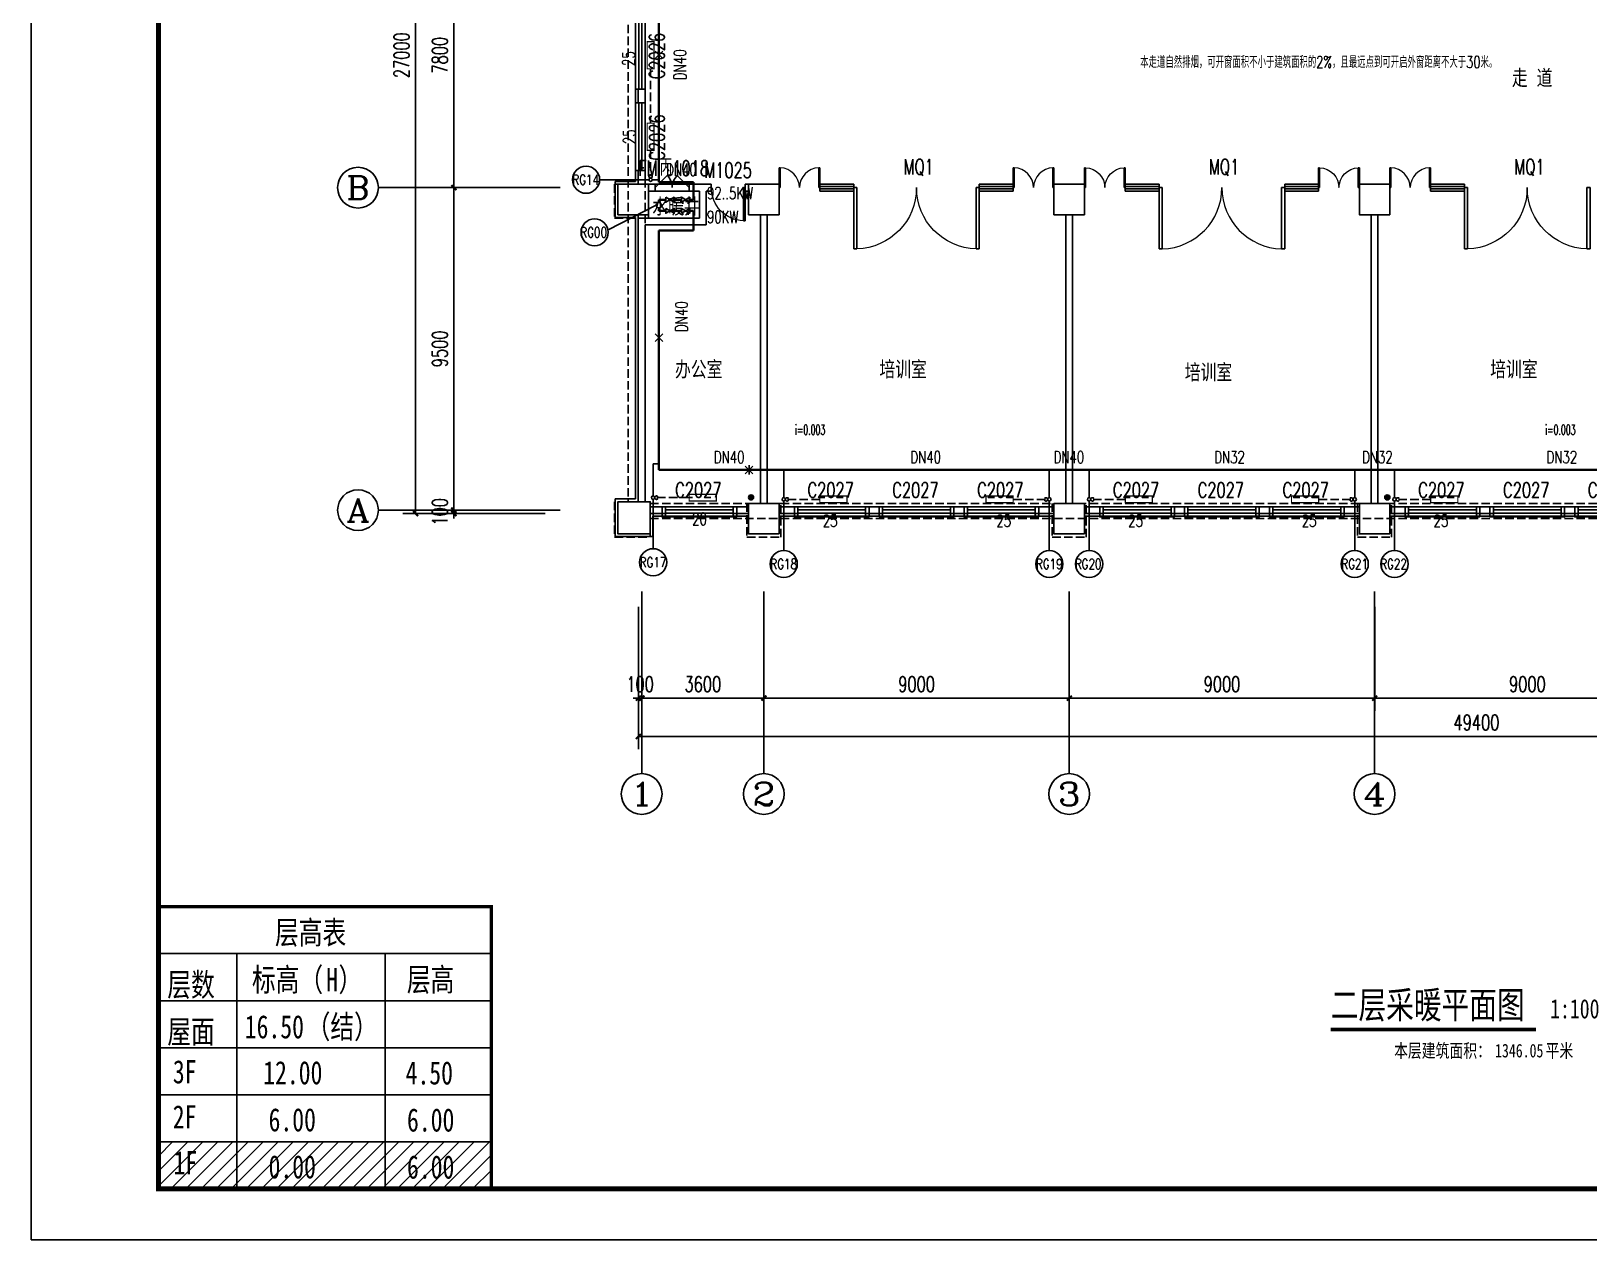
# Model space of a CAD drawing. Extents: x -37230 to 424755, y -141014 to 127947.
# Drawn here: x 240070 to 285978, y -3727 to 31874 of the extents above; entities that cross this region are included whole.
import ezdxf
from ezdxf.enums import TextEntityAlignment as Align

# ---------------------------------------------------------------- set-up
doc = ezdxf.new("R2010")
doc.units = 0
doc.header["$LTSCALE"] = 1000
doc.header["$MEASUREMENT"] = 0
doc.linetypes.add('DASH', pattern=[0.35, 0.25, -0.1])
for name, color, linetype in [('AXIS', 3, 'Continuous'), ('AXIS_TEXT', 7, 'Continuous'), ('COLUMN', 8, 'Continuous'), ('DIM-暖供水', 3, 'Continuous'), ('DIM_SYMB', 3, 'Continuous'), ('LINE_LOOK(看线)', 215, 'Continuous'), ('PIPE-暖供支管', 4, 'Continuous'), ('PIPE-暖回支管', 4, 'DASH'), ('PIPE_DIM', 3, 'Continuous'), ('PUB_TAB(表格及表格文字)', 7, 'Continuous'), ('PUB_TEXT(除标注、表格文字外各种说明文字)', 7, 'Continuous'), ('S_GROUND(给排水)', 143, 'Continuous'), ('S_SURFACE(面层)', 62, 'Continuous'), ('SURFACE', 5, 'Continuous'), ('TH-散热器', 4, 'Continuous'), ('TH_TEXT', 7, 'Continuous'), ('TWT_TITLE', 7, 'Continuous'), ('VALVE-暖供水', 7, 'Continuous'), ('VPIPE-暖供水', 3, 'Continuous'), ('WINDOW_TEXT', 8, 'Continuous'), ('暖通底图', 8, 'Continuous'), ('设备以及附件层', 7, 'Continuous')]:
    doc.layers.add(name, color=color, linetype=linetype)
doc.layers.add('PIPE-暖供水', color=1, linetype='Continuous', lineweight=40)
doc.styles.add('-宋体', font='', dxfattribs={"width": 0.75})
doc.styles.add('_TCH_AXIS', font='COMPLEX', dxfattribs={"bigfont": 'GBCBIG'})
doc.styles.add('_TCH_DIM', font='SIMPLEX', dxfattribs={"bigfont": 'GBCBIG'})
doc.styles.add('_TCH_DIM_T3', font='SIMPLEX', dxfattribs={"width": 0.705882, "bigfont": 'GBCBIG'})
doc.styles.add('_TCH_WINDOW', font='SIMPLEX', dxfattribs={"height": 3.5, "bigfont": 'GBCBIG'})
doc.styles.add('_THVAC_DIM', font='SIMPLEX', dxfattribs={"width": 0.8, "height": 3.5, "bigfont": 'HZTXT'})
doc.styles.add('_THVAC_SERIAL', font='COMPLEX', dxfattribs={"width": 0.8, "height": 3.5, "bigfont": 'HZTXT'})
doc.styles.add('COMPLEX', font='COMPLEX')
doc.styles.add('DIM_FONT', font='SIMPLEX', dxfattribs={"width": 0.7, "bigfont": 'GBCBIG'})
doc.styles.get('-宋体').set_extended_font_data('SimSun')
doc.dimstyles.new('_TCH_ARCH&&150', dxfattribs={"dimscale": 1.5, "dimtxt": 350, "dimasz": 100, "dimexe": 250, "dimexo": 300, "dimgap": 100, "dimtad": 1, "dimdec": 0, "dimzin": 0, "dimdsep": 46, "dimtxsty": 'DIM_FONT', "dimblk": 'ARCHTICK', "dimcen": 0.09, "dimclrt": 7, "dimazin": 2, "dimtfac": 1, "dimtdec": 0, "dimtix": 1, "dimtmove": 2, "dimatfit": 3, "dimfxl": 0, "dimtolj": 1, "dimtzin": 0, "dimarcsym": 0})

# ---------------------------------------------------------------- blocks, each defined once
blk = doc.blocks.new('DSAAAAAAAAAAAHHHHHHHHHHDSAAAAAACCE')
at = {"layer": 'S_SURFACE(面层)', "linetype": 'DASH'}
for p, q in [((67391, 144939), (66391, 144939)), ((66391, 144939), (66391, 143939)), ((67391, 143939), (67391, 144939)), ((66391, 143939), (67391, 143939)), ((67441, 135589), (66391, 135589)), ((66391, 135589), (66391, 134539)), ((67441, 134539), (67441, 135589)), ((71291, 135539), (70291, 135539)), ((70291, 135539), (70291, 134539)), ((71291, 134539), (71291, 135539)), ((80291, 135539), (79291, 135539)), ((79291, 135539), (79291, 134539)), ((80291, 134539), (80291, 135539)), ((89291, 135539), (88291, 135539)), ((88291, 135539), (88291, 134539)), ((89291, 134539), (89291, 135539)), ((66391, 134539), (67441, 134539)), ((70291, 134539), (71291, 134539)), ((79291, 134539), (80291, 134539)), ((88291, 134539), (89291, 134539))]:
    blk.add_line(p, q, dxfattribs=at)
blk = doc.blocks.new('geipaishuiguan')
at = {"layer": 'S_GROUND(给排水)'}
for p, q in [((-50313, 82116), (-50313, 81971)), ((-50275, 82043), (-50313, 82043)), ((-50275, 82116), (-50275, 81971))]:
    blk.add_line(p, q, dxfattribs=at)
for radius in [75, 50]:
    blk.add_circle((-50294, 82043), radius, dxfattribs=at)
blk = doc.blocks.new('gouzaozhuyi')
at = {"layer": 'COLUMN'}
blk.add_lwpolyline([(-113223, -21566), (-113223, -21866), (-113323, -21866), (-113323, -21566), (-113223, -21566)], dxfattribs=at)
blk = doc.blocks.new('_ArchTick')
at = {"color": 0, "linetype": 'ByBlock', "const_width": 0.4}
blk.add_lwpolyline([(-0.5, -0.5), (0.5, 0.5)], dxfattribs=at)
blk = doc.blocks.new('*D70')
at = {"layer": 'AXIS', "color": 0, "lineweight": -2}
for p, q in [((64341, 35065), (61278, 35065)), ((61653, 27265), (61653, 35065)), ((64341, 27265), (61278, 27265))]:
    blk.add_line(p, q, dxfattribs=at)
at = {"layer": 'Defpoints', "color": 0}
for p in [(61653, 35065), (64791, 35065), (64791, 27265)]:
    blk.add_point(p, dxfattribs=at)
at = {"layer": 'AXIS', "color": 0, "lineweight": -2, "xscale": 150, "yscale": 150, "zscale": 150}
for p, rotation in [((61653, 35065), 90), ((61653, 27265), 270)]:
    blk.add_blockref('_ArchTick', p, dxfattribs=dict(at, rotation=rotation))
at = {"layer": 'AXIS', "color": 7, "insert": (61240, 31165), "char_height": 446.2, "attachment_point": 5, "rotation": 90, "style": '_TCH_DIM_T3'}
blk.add_mtext('\\A1;7800', dxfattribs=at)
blk = doc.blocks.new('*D71')
at = {"layer": 'AXIS', "color": 0, "lineweight": -2}
for p, q in [((64341, 27265), (61278, 27265)), ((61653, 17765), (61653, 27265)), ((64341, 17765), (61278, 17765))]:
    blk.add_line(p, q, dxfattribs=at)
at = {"layer": 'Defpoints', "color": 0}
for p in [(61653, 27265), (64791, 27265), (64791, 17765)]:
    blk.add_point(p, dxfattribs=at)
at = {"layer": 'AXIS', "color": 0, "lineweight": -2, "xscale": 150, "yscale": 150, "zscale": 150}
for p, rotation in [((61653, 27265), 90), ((61653, 17765), 270)]:
    blk.add_blockref('_ArchTick', p, dxfattribs=dict(at, rotation=rotation))
at = {"layer": 'AXIS', "color": 7, "insert": (61240, 22515), "char_height": 446.2, "attachment_point": 5, "rotation": 90, "style": '_TCH_DIM_T3'}
blk.add_mtext('\\A1;9500', dxfattribs=at)
blk = doc.blocks.new('*D72')
at = {"layer": 'AXIS', "color": 0, "lineweight": -2}
for p, q in [((61653, 17765), (61653, 17915)), ((64341, 17765), (61278, 17765)), ((64341, 17665), (61278, 17665)), ((61653, 17665), (61653, 17765)), ((61653, 17665), (61653, 17515))]:
    blk.add_line(p, q, dxfattribs=at)
at = {"layer": 'Defpoints', "color": 0}
for p in [(61653, 17765), (64791, 17765), (64791, 17665)]:
    blk.add_point(p, dxfattribs=at)
at = {"layer": 'AXIS', "color": 0, "lineweight": -2, "xscale": 150, "yscale": 150, "zscale": 150}
for p, rotation in [((61653, 17765), 270), ((61653, 17665), 90)]:
    blk.add_blockref('_ArchTick', p, dxfattribs=dict(at, rotation=rotation))
at = {"layer": 'AXIS', "color": 7, "insert": (61240, 17715), "char_height": 446.2, "attachment_point": 5, "rotation": 90, "style": '_TCH_DIM_T3'}
blk.add_mtext('\\A1;100', dxfattribs=at)
blk = doc.blocks.new('*D73')
at = {"layer": 'AXIS', "color": 0, "lineweight": -2}
for p, q in [((64341, 44665), (60149, 44665)), ((60524, 17665), (60524, 44665)), ((64341, 17665), (60149, 17665))]:
    blk.add_line(p, q, dxfattribs=at)
at = {"layer": 'Defpoints', "color": 0}
for p in [(60524, 44665), (64791, 44665), (64791, 17665)]:
    blk.add_point(p, dxfattribs=at)
at = {"layer": 'AXIS', "color": 0, "lineweight": -2, "xscale": 150, "yscale": 150, "zscale": 150}
for p, rotation in [((60524, 44665), 90), ((60524, 17665), 270)]:
    blk.add_blockref('_ArchTick', p, dxfattribs=dict(at, rotation=rotation))
at = {"layer": 'AXIS', "color": 7, "insert": (60111, 31165), "char_height": 446.2, "attachment_point": 5, "rotation": 90, "style": '_TCH_DIM_T3'}
blk.add_mtext('\\A1;27000', dxfattribs=at)
blk = doc.blocks.new('*D74')
at = {"layer": 'AXIS', "color": 0, "lineweight": -2}
for p, q in [((67091, 14915), (67091, 11852)), ((67191, 14915), (67191, 11852)), ((67091, 12227), (66941, 12227)), ((67091, 12227), (67191, 12227)), ((67191, 12227), (67341, 12227))]:
    blk.add_line(p, q, dxfattribs=at)
at = {"layer": 'Defpoints', "color": 0}
for p in [(67091, 15365), (67191, 15365), (67191, 12227)]:
    blk.add_point(p, dxfattribs=at)
at = {"layer": 'AXIS', "color": 0, "lineweight": -2, "xscale": 150, "yscale": 150, "zscale": 150}
blk.add_blockref('_ArchTick', (67091, 12227), dxfattribs=at)
at = {"layer": 'AXIS', "color": 0, "lineweight": -2, "xscale": 150, "yscale": 150, "zscale": 150, "rotation": 180}
blk.add_blockref('_ArchTick', (67191, 12227), dxfattribs=at)
at = {"layer": 'AXIS', "color": 7, "insert": (67141, 12639), "char_height": 446.2, "attachment_point": 5, "style": '_TCH_DIM_T3'}
blk.add_mtext('\\A1;100', dxfattribs=at)
blk = doc.blocks.new('*D75')
at = {"layer": 'AXIS', "color": 0, "lineweight": -2}
for p, q in [((67191, 14915), (67191, 11852)), ((70791, 14915), (70791, 11852)), ((67191, 12227), (70791, 12227))]:
    blk.add_line(p, q, dxfattribs=at)
at = {"layer": 'Defpoints', "color": 0}
for p in [(67191, 15365), (70791, 15365), (70791, 12227)]:
    blk.add_point(p, dxfattribs=at)
at = {"layer": 'AXIS', "color": 0, "lineweight": -2, "xscale": 150, "yscale": 150, "zscale": 150, "rotation": 180}
blk.add_blockref('_ArchTick', (67191, 12227), dxfattribs=at)
at = {"layer": 'AXIS', "color": 0, "lineweight": -2, "xscale": 150, "yscale": 150, "zscale": 150}
blk.add_blockref('_ArchTick', (70791, 12227), dxfattribs=at)
at = {"layer": 'AXIS', "color": 7, "insert": (68991, 12639), "char_height": 446.2, "attachment_point": 5, "style": '_TCH_DIM_T3'}
blk.add_mtext('\\A1;3600', dxfattribs=at)
blk = doc.blocks.new('*D76')
at = {"layer": 'AXIS', "color": 0, "lineweight": -2}
for p, q in [((70791, 14915), (70791, 11852)), ((79791, 14915), (79791, 11852)), ((70791, 12227), (79791, 12227))]:
    blk.add_line(p, q, dxfattribs=at)
at = {"layer": 'Defpoints', "color": 0}
for p in [(70791, 15365), (79791, 15365), (79791, 12227)]:
    blk.add_point(p, dxfattribs=at)
at = {"layer": 'AXIS', "color": 0, "lineweight": -2, "xscale": 150, "yscale": 150, "zscale": 150, "rotation": 180}
blk.add_blockref('_ArchTick', (70791, 12227), dxfattribs=at)
at = {"layer": 'AXIS', "color": 0, "lineweight": -2, "xscale": 150, "yscale": 150, "zscale": 150}
blk.add_blockref('_ArchTick', (79791, 12227), dxfattribs=at)
at = {"layer": 'AXIS', "color": 7, "insert": (75291, 12639), "char_height": 446.2, "attachment_point": 5, "style": '_TCH_DIM_T3'}
blk.add_mtext('\\A1;9000', dxfattribs=at)
blk = doc.blocks.new('*D77')
at = {"layer": 'AXIS', "color": 0, "lineweight": -2}
for p, q in [((79791, 14915), (79791, 11852)), ((88791, 14915), (88791, 11852)), ((79791, 12227), (88791, 12227))]:
    blk.add_line(p, q, dxfattribs=at)
at = {"layer": 'Defpoints', "color": 0}
for p in [(79791, 15365), (88791, 15365), (88791, 12227)]:
    blk.add_point(p, dxfattribs=at)
at = {"layer": 'AXIS', "color": 0, "lineweight": -2, "xscale": 150, "yscale": 150, "zscale": 150, "rotation": 180}
blk.add_blockref('_ArchTick', (79791, 12227), dxfattribs=at)
at = {"layer": 'AXIS', "color": 0, "lineweight": -2, "xscale": 150, "yscale": 150, "zscale": 150}
blk.add_blockref('_ArchTick', (88791, 12227), dxfattribs=at)
at = {"layer": 'AXIS', "color": 7, "insert": (84291, 12639), "char_height": 446.2, "attachment_point": 5, "style": '_TCH_DIM_T3'}
blk.add_mtext('\\A1;9000', dxfattribs=at)
blk = doc.blocks.new('*D78')
at = {"layer": 'AXIS', "color": 0, "lineweight": -2}
for p, q in [((88791, 14915), (88791, 11852)), ((97791, 14915), (97791, 11852)), ((88791, 12227), (97791, 12227))]:
    blk.add_line(p, q, dxfattribs=at)
at = {"layer": 'Defpoints', "color": 0}
for p in [(88791, 15365), (97791, 15365), (97791, 12227)]:
    blk.add_point(p, dxfattribs=at)
at = {"layer": 'AXIS', "color": 0, "lineweight": -2, "xscale": 150, "yscale": 150, "zscale": 150, "rotation": 180}
blk.add_blockref('_ArchTick', (88791, 12227), dxfattribs=at)
at = {"layer": 'AXIS', "color": 0, "lineweight": -2, "xscale": 150, "yscale": 150, "zscale": 150}
blk.add_blockref('_ArchTick', (97791, 12227), dxfattribs=at)
at = {"layer": 'AXIS', "color": 7, "insert": (93291, 12639), "char_height": 446.2, "attachment_point": 5, "style": '_TCH_DIM_T3'}
blk.add_mtext('\\A1;9000', dxfattribs=at)
blk = doc.blocks.new('*D83')
at = {"layer": 'AXIS', "color": 0, "lineweight": -2}
for p, q in [((67091, 14915), (67091, 10723)), ((116491, 14915), (116491, 10723)), ((67091, 11098), (116491, 11098))]:
    blk.add_line(p, q, dxfattribs=at)
at = {"layer": 'Defpoints', "color": 0}
for p in [(67091, 15365), (116491, 15365), (116491, 11098)]:
    blk.add_point(p, dxfattribs=at)
at = {"layer": 'AXIS', "color": 0, "lineweight": -2, "xscale": 150, "yscale": 150, "zscale": 150, "rotation": 180}
blk.add_blockref('_ArchTick', (67091, 11098), dxfattribs=at)
at = {"layer": 'AXIS', "color": 0, "lineweight": -2, "xscale": 150, "yscale": 150, "zscale": 150}
blk.add_blockref('_ArchTick', (116491, 11098), dxfattribs=at)
at = {"layer": 'AXIS', "color": 7, "insert": (91791, 11510), "char_height": 446.2, "attachment_point": 5, "style": '_TCH_DIM_T3'}
blk.add_mtext('\\A1;49400', dxfattribs=at)
blk = doc.blocks.new('我')
at = {"layer": 'TWT_TITLE'}
blk.add_lwpolyline([(-144001, -68537), (-54901, -68537), (-54901, -5537), (-144001, -5537)], close=True, dxfattribs=at)
at = {"layer": 'TWT_TITLE', "const_width": 150}
blk.add_lwpolyline([(-140251, -67037), (-56401, -67037), (-56401, -7037), (-140251, -7037)], close=True, dxfattribs=at)
blk = doc.blocks.new('_AXISO')
blk.add_circle((0, 0), 0.5)
at = {"layer": 'AXIS_TEXT', "style": 'COMPLEX', "width": 1.041667}
blk.add_attdef('A', text='', height=0.56, dxfattribs=at).set_placement((-0.25, -0.28), (0.25, -0.28), align=Align.FIT)
blk = doc.blocks.new('$DorLib2D$00000116')
at = {"color": 0}
for p, q in [((-0.5, 0), (-0.146, 0.354)), ((0.5, 0), (0.146, 0.354))]:
    blk.add_line(p, q, dxfattribs=at)
for centre, start, end in [((-0.5, 0), 0, 45), ((0.5, 0), 135, 180)]:
    blk.add_arc(centre, 0.5, start, end, dxfattribs=at)
blk = doc.blocks.new('$DorLib2D$00000001')
for p, q in [((0.45, 0.975), (0.5, 0.975)), ((0.45, 0), (0.45, 0.975)), ((0.5, 0), (0.5, 0.975)), ((0.5, 0), (0.45, 0))]:
    blk.add_line(p, q)
at = {"lineweight": 13}
blk.add_arc((0.475, 0), 0.975, 91.4693, 180, dxfattribs=at)
blk = doc.blocks.new('$WINLIB2D$00000001')
at = {"color": 0}
for points in [[(-0.5, 0.5), (-0.5, -0.5)], [(-0.5, 0.5), (0.5, 0.5)], [(0.5, -0.5), (0.5, 0.5)], [(0.5, 0.167), (-0.5, 0.167)], [(0.5, -0.167), (-0.5, -0.167)], [(-0.5, -0.5), (0.5, -0.5)]]:
    blk.add_lwpolyline(points, dxfattribs=at)
blk = doc.blocks.new('_FZH')
blk.add_lwpolyline([(-0.5, -0.5), (0.5, -0.5), (0.5, 0.5), (-0.5, 0.5)], close=True)
blk = doc.blocks.new('$DorLib2D$00000002')
for p, q in [((-0.5, 0), (-0.5, 0.4875)), ((-0.475, 0.4875), (-0.5, 0.4875)), ((-0.475, 0), (-0.475, 0.4875)), ((0.475, 0), (0.475, 0.4875)), ((0.475, 0.4875), (0.5, 0.4875)), ((0.5, 0), (0.5, 0.4875)), ((-0.5, 0), (-0.475, 0)), ((0.5, 0), (0.475, 0))]:
    blk.add_line(p, q)
at = {"lineweight": 13}
for centre, start, end in [((-0.4875, 0), 0, 88.53072), ((0.4875, 0), 91.46928, 180)]:
    blk.add_arc(centre, 0.4875, start, end, dxfattribs=at)
blk = doc.blocks.new('$VALVE$00000780')
at = {"layer": '设备以及附件层'}
for points in [[(-37, -37), (37, 37)], [(37, -37), (-37, 37)], [(0, 45), (0, -45)]]:
    blk.add_lwpolyline(points, dxfattribs=at)
blk = doc.blocks.new('$VALVE$00000929')
blk.add_lwpolyline([(-125, -72), (125, 72), (125, -72), (-125, 72)], close=True)
for points in [[(-80, -46), (-80, -116)], [(80, -46), (80, -116)]]:
    blk.add_lwpolyline(points)
for p in [(-125, 0), (125, 0)]:
    blk.add_point(p)
blk = doc.blocks.new('$VALVE$00000295')
blk.add_lwpolyline([(-125, 72), (-125, -72), (125, 72), (125, -72), (-125, 72)])
for p in [(-125, 0), (125, 0)]:
    blk.add_point(p)
blk = doc.blocks.new('i')
at = {"layer": 'AXIS'}
for p1, p2, distance, picture, middle in [((64791.4, 17665.2), (64791.4, 44665.2), 4267.7, '*D73', (60111.2, 31165.2)), ((64791.4, 27265.2), (64791.4, 35065.2), 3138.6, '*D70', (61240.3, 31165.2)), ((64791.4, 17765.2), (64791.4, 27265.2), 3138.6, '*D71', (61240.3, 22515.2)), ((64791.4, 17665.2), (64791.4, 17765.2), 3138.6, '*D72', (61240.3, 17715.2)), ((67091.4, 15365.2), (67191.4, 15365.2), -3138.6, '*D74', (67141.4, 12639.1)), ((67091.4, 15365.2), (116491.4, 15365.2), -4267.7, '*D83', (91791.4, 11510)), ((67191.4, 15365.2), (70791.4, 15365.2), -3138.6, '*D75', (68991.4, 12639.1)), ((70791.4, 15365.2), (79791.4, 15365.2), -3138.6, '*D76', (75291.4, 12639.1)), ((79791.4, 15365.2), (88791.4, 15365.2), -3138.6, '*D77', (84291.4, 12639.1)), ((88791.4, 15365.2), (97791.4, 15365.2), -3138.6, '*D78', (93291.4, 12639.1))]:
    dim = blk.add_aligned_dim(p1=p1, p2=p2, distance=distance, dimstyle='_TCH_ARCH&&150', dxfattribs=at)
    dim.commit()
    dim.dimension.update_dxf_attribs({"geometry": picture, "text_midpoint": middle})

msp = doc.modelspace()

# ---------------------------------------------------------------- hatches: boundary and pattern name
at = {"layer": 'LINE_LOOK(看线)'}
h = msp.add_hatch(dxfattribs=at)
h.set_pattern_fill('ANSI31', color=256, scale=198, style=0)
h.set_pattern_definition([(45, (124606.27, -248498.12), (-222.26134, 222.26134), [])])
h.paths.add_polyline_path([(243820.5, -841.4), (253634.6, -841.4), (253634.6, -2227.4), (243820.5, -2227.4)])

# ---------------------------------------------------------------- linework, layer by layer
at = {"color": 3}
for p, q in [((256824.2, 27498.3), (258277.3, 27498.3, 750)), ((257072, 26023.1), (258491.8, 26745.9, 3000)), ((258400.3, 16630.1), (258400.3, 18083.2, 750)), ((262250.3, 16580.1), (262250.3, 18033.2, 750)), ((270077.4, 16580.1), (270077.4, 18033.2, 750)), ((271250.3, 16580.1), (271250.3, 18033.2, 750)), ((279077.4, 16580.1), (279077.4, 18033.2, 750)), ((280250.3, 16580.1), (280250.3, 18033.2, 750))]:
    msp.add_line(p, q, dxfattribs=at)
at = {"layer": 'AXIS'}
for p, q in [((255663.8, 27265.2), (250303.8, 27265.2)), ((255663.8, 17765.2), (250303.8, 17765.2)), ((258063.8, 15365.2), (258063.8, 10005.2)), ((261663.8, 15365.2), (261663.8, 10005.2)), ((270663.8, 15365.2), (270663.8, 10005.2)), ((279663.8, 15365.2), (279663.8, 10005.2))]:
    msp.add_line(p, q, dxfattribs=at)
at = {"layer": 'DIM-暖供水'}
for points in [[(263804.4, 19880.1, 0, 0, 0), (262504.4, 19880.1, 53.3, 0, 0), (262304.4, 19880.1, 0, 0, 0)], [(285915.1, 19880.1, 0, 0, 0), (284615.1, 19880.1, 53.3, 0, 0), (284415.1, 19880.1, 0, 0, 0)]]:
    msp.add_lwpolyline(points, format="xyseb", dxfattribs=at)
for centre in [(256424.2, 27498.3), (258400.3, 16230.1), (262250.3, 16180.1), (270077.4, 16180.1), (271250.3, 16180.1), (279077.4, 16180.1), (280250.3, 16180.1)]:
    msp.add_circle(centre, 400, dxfattribs=at)
at = {"layer": 'DIM_SYMB', "const_width": 105}
msp.add_lwpolyline([(278373, 2464.6), (284417.8, 2464.6)], dxfattribs=at)
at = {"layer": 'LINE_LOOK(看线)'}
msp.add_lwpolyline([(243820.5, -841.4), (253634.6, -841.4), (253634.6, -2227.4), (243820.5, -2227.4)], close=True, dxfattribs=at)
at = {"layer": 'PIPE-暖供支管', "linetype": 'Continuous'}
for p, q in [((258377.3, 27498.3), (258571.8, 27498.3)), ((258400.3, 18183.2), (258400.3, 19124.9)), ((258400.3, 19124.9), (258571.8, 19124.9)), ((262250.3, 18133.2), (262250.3, 18950.7)), ((270077.4, 18133.2), (270077.4, 18950.7)), ((271250.3, 18133.2), (271250.3, 18950.7)), ((279077.4, 18133.2), (279077.4, 18950.7)), ((280250.3, 18133.2), (280250.3, 18950.7))]:
    msp.add_line(p, q, dxfattribs=at)
for centre in [(258327.3, 27498.3), (258400.3, 18133.2), (258400.3, 18133.2), (262250.3, 18083.2), (262250.3, 18083.2), (270077.4, 18083.2), (270077.4, 18083.2), (271250.3, 18083.2), (271250.3, 18083.2), (279077.4, 18083.2), (279077.4, 18083.2), (280250.3, 18083.2), (280250.3, 18083.2)]:
    msp.add_circle(centre, 50, dxfattribs=at)
at = {"layer": 'PIPE-暖供水', "linetype": 'Continuous'}
for p, q in [((258571.8, 27498.3), (258571.8, 34541.2)), ((258571.8, 27428.1), (258571.8, 27498.3)), ((258571.8, 27428.1), (259590.5, 27428.1)), ((259590.5, 26908.6), (259590.5, 27428.1)), ((258571.8, 26908.6), (258571.8, 26825.9)), ((258571.8, 26908.6), (258773.6, 26908.6)), ((258571.8, 26583.3), (258571.8, 26665.9)), ((259024, 26908.6), (259232.2, 26908.6)), ((259482.6, 26908.6), (259590.5, 26908.6)), ((258571.8, 26583.3), (258773.6, 26583.3)), ((259024, 26583.3), (259232.2, 26583.3)), ((259482.6, 26583.3), (259590.5, 26583.3)), ((259590.5, 26002), (259590.5, 26583.3)), ((258571.8, 18950.7), (258571.8, 26002)), ((258571.8, 26002), (259590.5, 26002)), ((258571.8, 18950.7), (294289.1, 18950.7))]:
    msp.add_line(p, q, dxfattribs=at)
at = {"layer": 'PIPE-暖回支管', "linetype": 'DASH'}
for p, q in [((258327.3, 30765.2), (258327.3, 29165.2)), ((258327.3, 28365.2), (258327.3, 27598.3)), ((259465, 18133.2), (258500.3, 18133.2)), ((263315, 18083.2), (262350.3, 18083.2)), ((269012.7, 18083.2), (269977.4, 18083.2)), ((272315, 18083.2), (271350.3, 18083.2)), ((278012.7, 18083.2), (278977.4, 18083.2)), ((281315, 18083.2), (280350.3, 18083.2))]:
    msp.add_line(p, q, dxfattribs=at)
for centre, start, end in [((258327.3, 27598.3), 135, 45), ((258500.3, 18133.2), 45, 315), ((262350.3, 18083.2), 45, 315), ((269977.4, 18083.2), 225, 135), ((271350.3, 18083.2), 45, 315), ((278977.4, 18083.2), 225, 135), ((280350.3, 18083.2), 45, 315)]:
    msp.add_arc(centre, 50, start, end, dxfattribs=at)
at = {"layer": 'PIPE_DIM'}
msp.add_circle((256675.7, 25948.9), 400, dxfattribs=at)
at = {"layer": 'PUB_TAB(表格及表格文字)', "const_width": 99}
msp.add_lwpolyline([(243805.2, -2227.4), (253634.6, -2227.4), (253634.6, 6088.6), (243805.2, 6088.6)], close=True, dxfattribs=at)
at = {"layer": 'PUB_TAB(表格及表格文字)'}
for points in [[(243805.2, 4702.6), (253634.6, 4702.6)], [(246133.7, 4702.6), (246133.7, -2227.4)], [(250505.3, 4702.6), (250505.3, -2227.4)], [(243805.2, 3316.6), (253634.6, 3316.6)], [(243805.2, 1930.6), (253634.6, 1930.6)], [(243805.2, 1930.6), (253634.6, 1930.6)], [(243805.2, 544.6), (253634.6, 544.6)], [(243805.2, -841.4), (253634.6, -841.4)]]:
    msp.add_lwpolyline(points, dxfattribs=at)
at = {"layer": 'SURFACE', "color": 8}
for p, q in [((257883.8, 30165.2), (257963.8, 30165.2)), ((257883.8, 29765.2), (257883.8, 30165.2)), ((257883.8, 29765.2), (257963.8, 29765.2)), ((257883.8, 27765.2), (257963.8, 27765.2)), ((257883.8, 27445.2), (257883.8, 27765.2)), ((257883.8, 27445.2), (257283.8, 27445.2)), ((257283.8, 27445.2), (257283.8, 26385.2)), ((257283.8, 26385.2), (257883.8, 26385.2)), ((257883.8, 26265.2), (257883.8, 26385.2)), ((257883.8, 18095.2), (257883.8, 26265.2)), ((257883.8, 18095.2), (257283.8, 18095.2)), ((257283.8, 18095.2), (257283.8, 16985.2)), ((258393.8, 16985.2), (258393.8, 17585.2)), ((258763.8, 17585.2), (258393.8, 17585.2)), ((258763.8, 17585.2), (258763.8, 17665.2)), ((260763.8, 17585.2), (260763.8, 17665.2)), ((261213.8, 17585.2), (260763.8, 17585.2)), ((262663.8, 17585.2), (262113.8, 17585.2)), ((262663.8, 17585.2), (262663.8, 17665.2)), ((264663.8, 17585.2), (264663.8, 17665.2)), ((265163.8, 17585.2), (264663.8, 17585.2)), ((265163.8, 17585.2), (265163.8, 17665.2)), ((267163.8, 17585.2), (267163.8, 17665.2)), ((267663.8, 17585.2), (267163.8, 17585.2)), ((267663.8, 17585.2), (267663.8, 17665.2)), ((269663.8, 17585.2), (269663.8, 17665.2)), ((270213.8, 17585.2), (269663.8, 17585.2)), ((271663.8, 17585.2), (271113.8, 17585.2)), ((271663.8, 17585.2), (271663.8, 17665.2)), ((273663.8, 17585.2), (273663.8, 17665.2)), ((274163.8, 17585.2), (273663.8, 17585.2)), ((274163.8, 17585.2), (274163.8, 17665.2)), ((276163.8, 17585.2), (276163.8, 17665.2)), ((276663.8, 17585.2), (276163.8, 17585.2)), ((276663.8, 17585.2), (276663.8, 17665.2)), ((278663.8, 17585.2), (278663.8, 17665.2)), ((279213.8, 17585.2), (278663.8, 17585.2)), ((280663.8, 17585.2), (280113.8, 17585.2)), ((280663.8, 17585.2), (280663.8, 17665.2)), ((282663.8, 17585.2), (282663.8, 17665.2)), ((283163.8, 17585.2), (282663.8, 17585.2)), ((283163.8, 17585.2), (283163.8, 17665.2)), ((285163.8, 17585.2), (285163.8, 17665.2)), ((285663.8, 17585.2), (285163.8, 17585.2)), ((285663.8, 17585.2), (285663.8, 17665.2)), ((257283.8, 16985.2), (258393.8, 16985.2))]:
    msp.add_line(p, q, dxfattribs=at)
at = {"layer": 'TH-散热器', "color": 3, "const_width": 35}
for points in [[(258227.3, 31565.2), (258227.3, 30765.2), (258427.3, 30765.2), (258427.3, 31565.2)], [(258227.3, 29165.2), (258227.3, 28365.2), (258427.3, 28365.2), (258427.3, 29165.2)], [(260265, 18233.2), (259465, 18233.2), (259465, 18033.2), (260265, 18033.2)], [(264115, 18183.2), (263315, 18183.2), (263315, 17983.2), (264115, 17983.2)], [(268212.7, 17983.2), (269012.7, 17983.2), (269012.7, 18183.2), (268212.7, 18183.2)], [(273115, 18183.2), (272315, 18183.2), (272315, 17983.2), (273115, 17983.2)], [(277212.7, 17983.2), (278012.7, 17983.2), (278012.7, 18183.2), (277212.7, 18183.2)], [(282115, 18183.2), (281315, 18183.2), (281315, 17983.2), (282115, 17983.2)]]:
    msp.add_lwpolyline(points, close=True, dxfattribs=at)
at = {"layer": 'VPIPE-暖供水', "linetype": 'Continuous'}
msp.add_circle((258571.8, 26745.9), 80, dxfattribs=at)
at = {"layer": '暖通底图', "color": 8, "linetype": 'DASH'}
for p, q in [((257663.8, 44315.2), (257663.8, 18015.2)), ((258163.8, 44315.2), (258163.8, 18015.2)), ((258313.8, 17965.2), (307013.8, 17965.2)), ((258313.8, 17515.2), (307013.8, 17515.2))]:
    msp.add_line(p, q, dxfattribs=at)
at = {"layer": '暖通底图', "color": 8}
for p, q in [((258163.8, 30165.2), (257963.8, 30165.2)), ((257963.8, 30165.2), (257963.8, 29765.2)), ((258163.8, 29765.2), (258163.8, 30165.2)), ((257963.8, 29765.2), (258163.8, 29765.2)), ((258163.8, 27765.2), (257963.8, 27765.2)), ((257963.8, 27765.2), (257963.8, 27365.2)), ((258163.8, 27365.2), (258163.8, 27765.2)), ((258463.8, 27365.2), (258263.8, 27365.2)), ((258263.8, 27165.2), (258463.8, 27165.2)), ((258463.8, 27165.2), (258463.8, 27365.2)), ((258463.8, 27365.2), (259463.8, 27365.2)), ((258463.8, 27165.2), (259463.8, 27165.2)), ((259863.8, 27365.2), (259463.8, 27365.2)), ((259463.8, 27365.2), (259463.8, 27165.2)), ((259463.8, 27165.2), (259763.8, 27165.2)), ((259763.8, 26365.2), (259763.8, 27165.2)), ((260113.8, 27365.2), (259863.8, 27365.2)), ((259963.8, 27165.2), (260113.8, 27165.2)), ((259963.8, 26165.2), (259963.8, 27165.2)), ((260113.8, 27165.2), (260113.8, 27365.2)), ((261213.8, 27365.2), (261113.8, 27365.2)), ((261113.8, 27365.2), (261113.8, 27165.2)), ((261113.8, 27165.2), (261213.8, 27165.2)), ((257963.8, 26265.2), (257963.8, 26465.2)), ((257963.8, 18015.2), (257963.8, 26265.2)), ((258163.8, 26365.2), (258163.8, 26465.2)), ((258163.8, 26365.2), (259763.8, 26365.2)), ((261563.8, 17965.2), (261563.8, 26465.2)), ((261763.8, 17965.2), (261763.8, 26465.2)), ((270563.8, 26465.2), (270563.8, 17965.2)), ((270763.8, 26465.2), (270763.8, 17965.2)), ((279563.8, 26465.2), (279563.8, 17965.2)), ((279763.8, 26465.2), (279763.8, 17965.2)), ((258163.8, 18015.2), (258163.8, 26165.2)), ((258163.8, 26165.2), (259963.8, 26165.2)), ((258763.8, 17865.2), (258313.8, 17865.2)), ((258313.8, 17665.2), (258763.8, 17665.2)), ((258763.8, 17665.2), (258763.8, 17865.2)), ((260763.8, 17565.2), (258763.8, 17565.2)), ((261213.8, 17865.2), (260763.8, 17865.2)), ((260763.8, 17865.2), (260763.8, 17665.2)), ((260763.8, 17665.2), (261213.8, 17665.2)), ((262663.8, 17865.2), (262113.8, 17865.2)), ((262113.8, 17665.2), (262663.8, 17665.2)), ((262663.8, 17665.2), (262663.8, 17865.2)), ((264663.8, 17565.2), (262663.8, 17565.2)), ((265163.8, 17865.2), (264663.8, 17865.2)), ((264663.8, 17865.2), (264663.8, 17665.2)), ((264663.8, 17665.2), (265163.8, 17665.2)), ((265163.8, 17665.2), (265163.8, 17865.2)), ((267163.8, 17565.2), (265163.8, 17565.2)), ((267663.8, 17865.2), (267163.8, 17865.2)), ((267163.8, 17865.2), (267163.8, 17665.2)), ((267163.8, 17665.2), (267663.8, 17665.2)), ((267663.8, 17665.2), (267663.8, 17865.2)), ((269663.8, 17565.2), (267663.8, 17565.2)), ((270213.8, 17865.2), (269663.8, 17865.2)), ((269663.8, 17865.2), (269663.8, 17665.2)), ((269663.8, 17665.2), (270213.8, 17665.2)), ((271663.8, 17865.2), (271113.8, 17865.2)), ((271113.8, 17665.2), (271663.8, 17665.2)), ((271663.8, 17665.2), (271663.8, 17865.2)), ((273663.8, 17565.2), (271663.8, 17565.2)), ((274163.8, 17865.2), (273663.8, 17865.2)), ((273663.8, 17865.2), (273663.8, 17665.2)), ((273663.8, 17665.2), (274163.8, 17665.2)), ((274163.8, 17665.2), (274163.8, 17865.2)), ((276163.8, 17565.2), (274163.8, 17565.2)), ((276663.8, 17865.2), (276163.8, 17865.2)), ((276163.8, 17865.2), (276163.8, 17665.2)), ((276163.8, 17665.2), (276663.8, 17665.2)), ((276663.8, 17665.2), (276663.8, 17865.2)), ((278663.8, 17565.2), (276663.8, 17565.2)), ((279213.8, 17865.2), (278663.8, 17865.2)), ((278663.8, 17865.2), (278663.8, 17665.2)), ((278663.8, 17665.2), (279213.8, 17665.2)), ((280663.8, 17865.2), (280113.8, 17865.2)), ((280113.8, 17665.2), (280663.8, 17665.2)), ((280663.8, 17665.2), (280663.8, 17865.2)), ((282663.8, 17565.2), (280663.8, 17565.2)), ((283163.8, 17865.2), (282663.8, 17865.2)), ((282663.8, 17865.2), (282663.8, 17665.2)), ((282663.8, 17665.2), (283163.8, 17665.2)), ((283163.8, 17665.2), (283163.8, 17865.2)), ((285163.8, 17565.2), (283163.8, 17565.2)), ((285663.8, 17865.2), (285163.8, 17865.2)), ((285163.8, 17865.2), (285163.8, 17665.2)), ((285163.8, 17665.2), (285663.8, 17665.2)), ((285663.8, 17665.2), (285663.8, 17865.2)), ((287663.8, 17565.2), (285663.8, 17565.2))]:
    msp.add_line(p, q, dxfattribs=at)

# ---------------------------------------------------------------- block references
for name, p in [('我', (384071.6, 64809.9)), ('i', (190875.5, 0.7))]:
    msp.add_blockref(name, p)
at = {"layer": 'AXIS'}
ref = msp.add_blockref('_AXISO', (249703.8, 27265.2), dxfattribs=dict(at, xscale=1200, yscale=1200, zscale=1200))
ref.add_attrib('A', 'B', dxfattribs={"layer": 'AXIS_TEXT', "height": 678.8, "style": '_TCH_AXIS', "width": 1.235294}).set_placement((249364.4, 26925.8), (250043.3, 26925.8), align=Align.FIT)
ref = msp.add_blockref('_AXISO', (249703.8, 17765.2), dxfattribs=dict(at, xscale=1200, yscale=1200, zscale=1200))
ref.add_attrib('A', 'A', dxfattribs={"layer": 'AXIS_TEXT', "height": 678.8, "style": '_TCH_AXIS', "width": 1.166667}).set_placement((249364.4, 17425.8), (250043.3, 17425.8), align=Align.FIT)
ref = msp.add_blockref('_AXISO', (258063.8, 9405.2), dxfattribs=dict(at, xscale=1200, yscale=1200, zscale=1200))
ref.add_attrib('A', '1', dxfattribs={"layer": 'AXIS_TEXT', "height": 678.8, "style": '_TCH_AXIS', "width": 2.333333}).set_placement((257724.4, 9065.8), (258403.2, 9065.8), align=Align.FIT)
ref = msp.add_blockref('_AXISO', (261663.8, 9405.2), dxfattribs=dict(at, xscale=1200, yscale=1200, zscale=1200))
ref.add_attrib('A', '2', dxfattribs={"layer": 'AXIS_TEXT', "height": 678.8, "style": '_TCH_AXIS', "width": 1.5}).set_placement((261324.4, 9065.8), (262003.2, 9065.8), align=Align.FIT)
ref = msp.add_blockref('_AXISO', (270663.8, 9405.2), dxfattribs=dict(at, xscale=1200, yscale=1200, zscale=1200))
ref.add_attrib('A', '3', dxfattribs={"layer": 'AXIS_TEXT', "height": 678.8, "style": '_TCH_AXIS', "width": 1.5}).set_placement((270324.4, 9065.8), (271003.2, 9065.8), align=Align.FIT)
ref = msp.add_blockref('_AXISO', (279663.8, 9405.2), dxfattribs=dict(at, xscale=1200, yscale=1200, zscale=1200))
ref.add_attrib('A', '4', dxfattribs={"layer": 'AXIS_TEXT', "height": 678.8, "style": '_TCH_AXIS', "width": 1.3125}).set_placement((279324.4, 9065.8), (280003.2, 9065.8), align=Align.FIT)
at = {"layer": 'VALVE-暖供水', "xscale": 3, "yscale": 3, "zscale": 3, "rotation": 359.9999999999999}
for p in [(258571.8, 31175.4), (258571.8, 22848.3), (261229.3, 18950.7)]:
    msp.add_blockref('$VALVE$00000780', p, dxfattribs=at)
at = {"layer": 'VALVE-暖供水'}
for name, p in [('$VALVE$00000295', (258898.8, 26908.6)), ('$VALVE$00000295', (258898.8, 26583.3)), ('$VALVE$00000929', (259357.4, 26908.6)), ('$VALVE$00000929', (259357.4, 26583.3))]:
    msp.add_blockref(name, p, dxfattribs=at)
at = {"layer": '暖通底图', "color": 8}
for name, p in [('DSAAAAAAAAAAAHHHHHHHHHHDSAAAAAACCE', (190872.4, -117573.7)), ('gouzaozhuyi', (371987.3, 39431.1)), ('gouzaozhuyi', (374087.3, 39431.1)), ('gouzaozhuyi', (375887.3, 39431.1)), ('gouzaozhuyi', (377987.3, 39431.1)), ('gouzaozhuyi', (378387.3, 39431.1)), ('gouzaozhuyi', (380487.3, 39431.1)), ('gouzaozhuyi', (380887.3, 39431.1)), ('gouzaozhuyi', (382987.3, 39431.1)), ('gouzaozhuyi', (384887.3, 39431.1)), ('gouzaozhuyi', (386987.3, 39431.1)), ('gouzaozhuyi', (387387.3, 39431.1)), ('gouzaozhuyi', (389487.3, 39431.1)), ('gouzaozhuyi', (389887.3, 39431.1)), ('gouzaozhuyi', (391987.3, 39431.1)), ('gouzaozhuyi', (393887.3, 39431.1)), ('gouzaozhuyi', (395987.3, 39431.1)), ('gouzaozhuyi', (396387.3, 39431.1)), ('gouzaozhuyi', (398487.3, 39431.1)), ('gouzaozhuyi', (398887.3, 39431.1))]:
    msp.add_blockref(name, p, dxfattribs=at)
ref = msp.add_blockref('$WINLIB2D$00000001', (258023.8, 31165.2), dxfattribs=dict(at, xscale=2000, yscale=280, zscale=280, rotation=90))
ref.add_attrib('A', 'C2026', (258733.8, 30460.2), dxfattribs={"layer": 'WINDOW_TEXT', "color": 8, "height": 446.25, "rotation": 90, "style": '_TCH_WINDOW', "width": 0.705882})
ref = msp.add_blockref('$WINLIB2D$00000001', (258023.8, 28765.2), dxfattribs=dict(at, xscale=2000, yscale=280, zscale=280, rotation=90))
ref.add_attrib('A', 'C2026', (258740.5, 28060.2), dxfattribs={"layer": 'WINDOW_TEXT', "color": 8, "height": 446.25, "rotation": 90, "style": '_TCH_WINDOW', "width": 0.705882})
ref = msp.add_blockref('$DorLib2D$00000002', (266163.8, 27265.2), dxfattribs=dict(at, xscale=3700, yscale=-3700, zscale=200))
ref.add_attrib('A', 'MQ1', (265781.3, 27654.6), dxfattribs={"layer": 'WINDOW_TEXT', "color": 8, "height": 446.25, "style": '_TCH_WINDOW', "width": 0.705882})
ref = msp.add_blockref('$DorLib2D$00000002', (275163.8, 27265.2), dxfattribs=dict(at, xscale=-3700, yscale=-3700, zscale=200))
ref.add_attrib('A', 'MQ1', (274781.3, 27654.6), dxfattribs={"layer": 'WINDOW_TEXT', "color": 8, "height": 446.25, "style": '_TCH_WINDOW', "width": 0.705882})
ref = msp.add_blockref('$DorLib2D$00000002', (284163.8, 27265.2), dxfattribs=dict(at, xscale=3700, yscale=-3700, zscale=200))
ref.add_attrib('A', 'MQ1', (283781.3, 27654.6), dxfattribs={"layer": 'WINDOW_TEXT', "color": 8, "height": 446.25, "style": '_TCH_WINDOW', "width": 0.705882})
at = {"layer": '暖通底图', "color": 8, "zscale": 200}
for name, p, xscale, yscale in [('$DorLib2D$00000116', (258963.8, 27265.2), -1000, 1000), ('$DorLib2D$00000002', (262713.8, 27265.2), 1200, 1200), ('$DorLib2D$00000002', (269613.8, 27265.2), 1200, 1200), ('$DorLib2D$00000002', (271713.8, 27265.2), -1200, 1200), ('$DorLib2D$00000002', (278613.8, 27265.2), -1200, 1200), ('$DorLib2D$00000002', (280713.8, 27265.2), 1200, 1200), ('$WINLIB2D$00000001', (263813.8, 27265.2), -1000.000000002387, 200), ('$WINLIB2D$00000001', (268513.8, 27265.2), -1000.000000002387, 200), ('$WINLIB2D$00000001', (272813.8, 27265.2), 1000.000000002387, 200), ('$WINLIB2D$00000001', (277513.8, 27265.2), 1000.000000002387, 200), ('$WINLIB2D$00000001', (281813.8, 27265.2), -1000.000000002387, 200)]:
    msp.add_blockref(name, p, dxfattribs=dict(at, xscale=xscale, yscale=yscale))
at = {"layer": '暖通底图', "color": 8}
ref = msp.add_blockref('$DorLib2D$00000001', (260613.8, 27265.2), dxfattribs=dict(at, xscale=1000, yscale=-1000, zscale=200))
ref.add_attrib('A', 'M1025', (259908.8, 27554.6), dxfattribs={"layer": 'WINDOW_TEXT', "color": 8, "height": 446.25, "style": '_TCH_WINDOW', "width": 0.705882})
for p, xscale, yscale, zscale, rotation in [((257813.8, 26915.2), 900.0000000006839, 899.9999999970023, 899.9999999970023, 90.0000000000704), ((261663.8, 26915.2), 900, 900, 900, 90), ((270663.8, 26915.2), 900, 900, 900, 90), ((279663.8, 26915.2), 900, 900, 900, 90), ((257838.8, 17540.2), 949.9999999998145, 949.9999999999709, 949.9999999999709, 90.00000000002984), ((261663.8, 17515.2), 899.9999999993015, 899.9999999994179, 899.9999999994179, 90.00000000000556), ((270663.8, 17515.2), 899.9999999993015, 899.9999999994179, 899.9999999994179, 90.0000000000037), ((279663.8, 17515.2), 899.9999999993015, 899.9999999994179, 899.9999999994179, 90.0000000000037)]:
    msp.add_blockref('_FZH', p, dxfattribs=dict(at, xscale=xscale, yscale=yscale, zscale=zscale, rotation=rotation))
ref = msp.add_blockref('$WINLIB2D$00000001', (259763.8, 17725.2), dxfattribs=dict(at, xscale=2000, yscale=280, zscale=280, rotation=180))
ref.add_attrib('A', 'C2027', (259051.3, 18134.6), dxfattribs={"layer": 'WINDOW_TEXT', "color": 8, "height": 446.25, "style": '_TCH_WINDOW', "width": 0.705882})
ref = msp.add_blockref('$WINLIB2D$00000001', (263663.8, 17725.2), dxfattribs=dict(at, xscale=2000, yscale=280, zscale=280, rotation=180))
ref.add_attrib('A', 'C2027', (262951.3, 18134.6), dxfattribs={"layer": 'WINDOW_TEXT', "color": 8, "height": 446.25, "style": '_TCH_WINDOW', "width": 0.705882})
ref = msp.add_blockref('$WINLIB2D$00000001', (266163.8, 17725.2), dxfattribs=dict(at, xscale=2000, yscale=280, zscale=280, rotation=180))
ref.add_attrib('A', 'C2027', (265451.3, 18134.6), dxfattribs={"layer": 'WINDOW_TEXT', "color": 8, "height": 446.25, "style": '_TCH_WINDOW', "width": 0.705882})
ref = msp.add_blockref('$WINLIB2D$00000001', (268663.8, 17725.2), dxfattribs=dict(at, xscale=2000, yscale=280, zscale=280, rotation=180))
ref.add_attrib('A', 'C2027', (267951.3, 18134.6), dxfattribs={"layer": 'WINDOW_TEXT', "color": 8, "height": 446.25, "style": '_TCH_WINDOW', "width": 0.705882})
ref = msp.add_blockref('$WINLIB2D$00000001', (272663.8, 17725.2), dxfattribs=dict(at, xscale=2000, yscale=280, zscale=280, rotation=180))
ref.add_attrib('A', 'C2027', (271951.3, 18134.6), dxfattribs={"layer": 'WINDOW_TEXT', "color": 8, "height": 446.25, "style": '_TCH_WINDOW', "width": 0.705882})
ref = msp.add_blockref('$WINLIB2D$00000001', (275163.8, 17725.2), dxfattribs=dict(at, xscale=2000, yscale=280, zscale=280, rotation=180))
ref.add_attrib('A', 'C2027', (274451.3, 18134.6), dxfattribs={"layer": 'WINDOW_TEXT', "color": 8, "height": 446.25, "style": '_TCH_WINDOW', "width": 0.705882})
ref = msp.add_blockref('$WINLIB2D$00000001', (277663.8, 17725.2), dxfattribs=dict(at, xscale=2000, yscale=280, zscale=280, rotation=180))
ref.add_attrib('A', 'C2027', (276951.3, 18134.6), dxfattribs={"layer": 'WINDOW_TEXT', "color": 8, "height": 446.25, "style": '_TCH_WINDOW', "width": 0.705882})
ref = msp.add_blockref('$WINLIB2D$00000001', (281663.8, 17725.2), dxfattribs=dict(at, xscale=2000, yscale=280, zscale=280, rotation=180))
ref.add_attrib('A', 'C2027', (280951.3, 18134.6), dxfattribs={"layer": 'WINDOW_TEXT', "color": 8, "height": 446.25, "style": '_TCH_WINDOW', "width": 0.705882})
ref = msp.add_blockref('$WINLIB2D$00000001', (284163.8, 17725.2), dxfattribs=dict(at, xscale=2000, yscale=280, zscale=280, rotation=180))
ref.add_attrib('A', 'C2027', (283451.3, 18134.6), dxfattribs={"layer": 'WINDOW_TEXT', "color": 8, "height": 446.25, "style": '_TCH_WINDOW', "width": 0.705882})
ref = msp.add_blockref('$WINLIB2D$00000001', (286663.8, 17725.2), dxfattribs=dict(at, xscale=2000, yscale=280, zscale=280, rotation=180))
ref.add_attrib('A', 'C2027', (285951.3, 18134.6), dxfattribs={"layer": 'WINDOW_TEXT', "color": 8, "height": 446.25, "style": '_TCH_WINDOW', "width": 0.705882})
at = {"layer": '暖通底图', "color": 8, "linetype": 'Continuous', "xscale": -1}
msp.add_blockref('geipaishuiguan', (210994.7, -63903.1), dxfattribs=at)
at = {"layer": '暖通底图', "color": 8, "xscale": -1}
msp.add_blockref('geipaishuiguan', (229744.7, -63903.1), dxfattribs=at)

# ---------------------------------------------------------------- texts
at = {"layer": 'DIM-暖供水', "color": 7, "style": '_THVAC_DIM', "width": 0.564706}
for p in [(262582.4, 19985.1), (284693.1, 19985.1)]:
    msp.add_text('i=0.003', height=297.5, dxfattribs=at).set_placement(p)
at = {"layer": 'DIM_SYMB', "color": 7, "style": '-宋体', "width": 0.75}
for s, height, p in [('二层采暖平面图', 797.47, (278373, 2794.2)), ('1:100', 569.62, (284837.8, 2794.2))]:
    msp.add_text(s, height=height, dxfattribs=at).set_placement(p)
at = {"layer": 'PUB_TAB(表格及表格文字)', "style": '-宋体', "width": 0.75}
for s, height, p in [('层高表', 683.54, (247256.8, 4983.6)), ('层数', 683.54, (244082.4, 3447.7)), ('标高（', 683.54, (246577.4, 3593.8)), ('H', 683.5, (248764.8, 3593.8)), ('）', 683.5, (249129.3, 3593.8)), ('层高', 683.54, (251141.8, 3597.6)), ('屋面', 683.54, (244082.4, 2061.7)), ('16.50', 683.54, (246366.7, 2207.8)), ('（结）', 683.54, (248189.5, 2207.8)), ('3F', 683.54, (244246.9, 881.4)), ('12.00', 683.54, (246909.8, 854.3)), ('4.50', 683.54, (251106.3, 848.1)), ('2F', 683.54, (244244.1, -446.6)), ('6.00', 683.54, (247067.8, -531.7)), ('6.00', 683.54, (251147.5, -537.9)), ('1F', 683.54, (244266.9, -1797)), ('0.00', 683.54, (247067.8, -1917.7)), ('6.00', 683.54, (251147.5, -1923.9))]:
    msp.add_text(s, height=height, dxfattribs=at).set_placement(p)
at = {"layer": 'PUB_TEXT(除标注、表格文字外各种说明文字)', "style": '-宋体', "width": 0.75}
for s, p in [('本层建筑面积：', (280236.8, 1646.3)), ('1346.05', (283214, 1646.3)), ('平米', (284702.6, 1646.3))]:
    msp.add_text(s, height=398.73, dxfattribs=at).set_placement(p)
at = {"layer": 'TH_TEXT', "color": 3, "style": '_TCH_DIM', "width": 0.705882}
for s, rotation, p in [('25', 90, (257857.9, 30850.1)), ('DN40', 90, (259370.7, 30434.8)), ('25', 90, (257881.1, 28545.3)), ('DN40', 0, (258781.3, 27612.3)), ('DN40', 90, (259416.3, 23015.4))]:
    msp.add_text(s, height=360, rotation=rotation, dxfattribs=at).set_placement(p)
for s, height, p in [('本走道自然排烟，可开窗面积不小于建筑面积的2%%%，且最远点到可开启外窗距离不大于30米。', 350, (272755.7, 30790.5)), ('DN40', 360, (260190.6, 19146.2)), ('DN40', 360, (265981.7, 19146.2)), ('DN40', 360, (270201.2, 19146.2)), ('DN32', 360, (274936.6, 19146.2)), ('DN32', 360, (279294.4, 19146.2)), ('DN32', 360, (284730.2, 19146.2)), ('20', 360, (259549.9, 17321.9)), ('25', 360, (263399.9, 17271.9)), ('25', 360, (268516.3, 17271.9)), ('25', 360, (272399.9, 17271.9)), ('25', 360, (277516.3, 17271.9)), ('25', 360, (281399.9, 17271.9))]:
    msp.add_text(s, height=height, dxfattribs=at).set_placement(p)
at = {"layer": 'TH_TEXT', "style": '_THVAC_SERIAL', "width": 0.752941}
for s, p in [('RG14', (256018.9, 27349.6)), ('RG00', (256254.3, 25800.2)), ('RG17', (258005.6, 16081.3)), ('RG18', (261855.6, 16031.3)), ('RG19', (269682.7, 16031.3)), ('RG20', (270828.9, 16031.3)), ('RG21', (278682.7, 16031.3)), ('RG22', (279828.9, 16031.3))]:
    msp.add_text(s, height=297.5, dxfattribs=at).set_placement(p)
at = {"layer": 'TH_TEXT', "color": 1, "style": '_TCH_DIM', "width": 0.705882}
msp.add_text('92..5KW', height=360, rotation=0, dxfattribs=at).set_placement((259984.7, 26923.6))
msp.add_text('90KW', height=360, dxfattribs=at).set_placement((259984.7, 26222.3))
at = {"layer": 'WINDOW_TEXT', "color": 8, "style": '_TCH_WINDOW', "width": 0.705882}
for s, p in [('FM', (257969.5, 27613.5)), ('1018', (258968.1, 27613.5))]:
    msp.add_text(s, height=446.25, dxfattribs=at).set_placement(p)
at = {"layer": 'WINDOW_TEXT', "color": 8, "style": '_TCH_WINDOW'}
msp.add_text('丙', height=506.4, dxfattribs=at).set_placement((258599.5, 27613.5))
at = {"layer": '暖通底图', "color": 8, "style": '-宋体', "width": 0.75}
for s, p in [('走', (283709.6, 30273.3)), ('道', (284438.7, 30273.3)), ('水暖井', (258374.7, 26488.7)), ('办公室', (259045.9, 21690.6)), ('培训室', (265070, 21690.6)), ('培训室', (274070, 21603.9)), ('培训室', (283070, 21690.6))]:
    msp.add_text(s, height=455.7, dxfattribs=at).set_placement(p)

doc.saveas('drawing.dxf')
